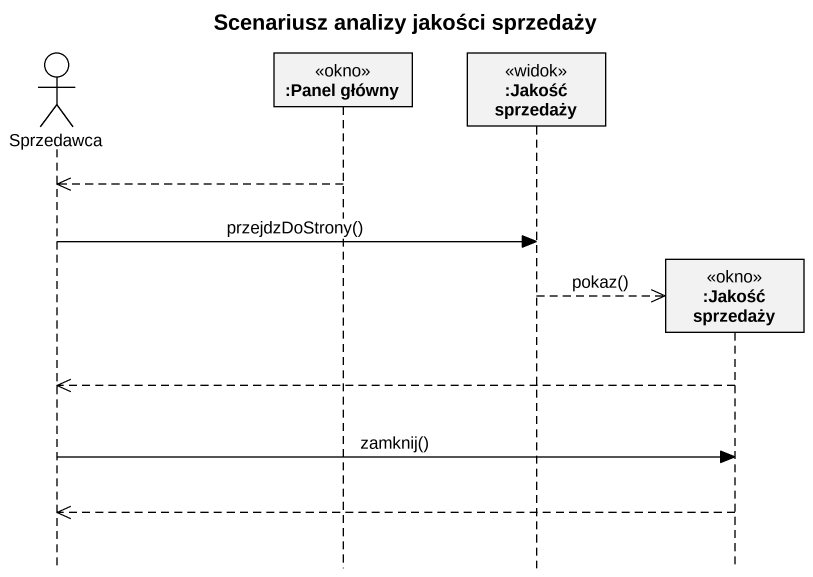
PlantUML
@startuml
title Scenariusz analizy jakości sprzedaży
hide footbox
actor Sprzedawca
participant ":Panel główny" as Panel_główny <<okno>>
participant ":Jakość sprzedaży" as Jakość_sprzedaży <<widok>>
participant ":Jakość sprzedaży" as Jakość_sprzedaży_2 <<okno>>

Panel_główny -->> Sprzedawca
Sprzedawca -> Jakość_sprzedaży : przejdzDoStrony()
Jakość_sprzedaży -->> Jakość_sprzedaży_2 ** : pokaz()
Jakość_sprzedaży_2 -->> Sprzedawca
Sprzedawca -> Jakość_sprzedaży_2 : zamknij()
Jakość_sprzedaży_2 -->> Sprzedawca
@enduml
